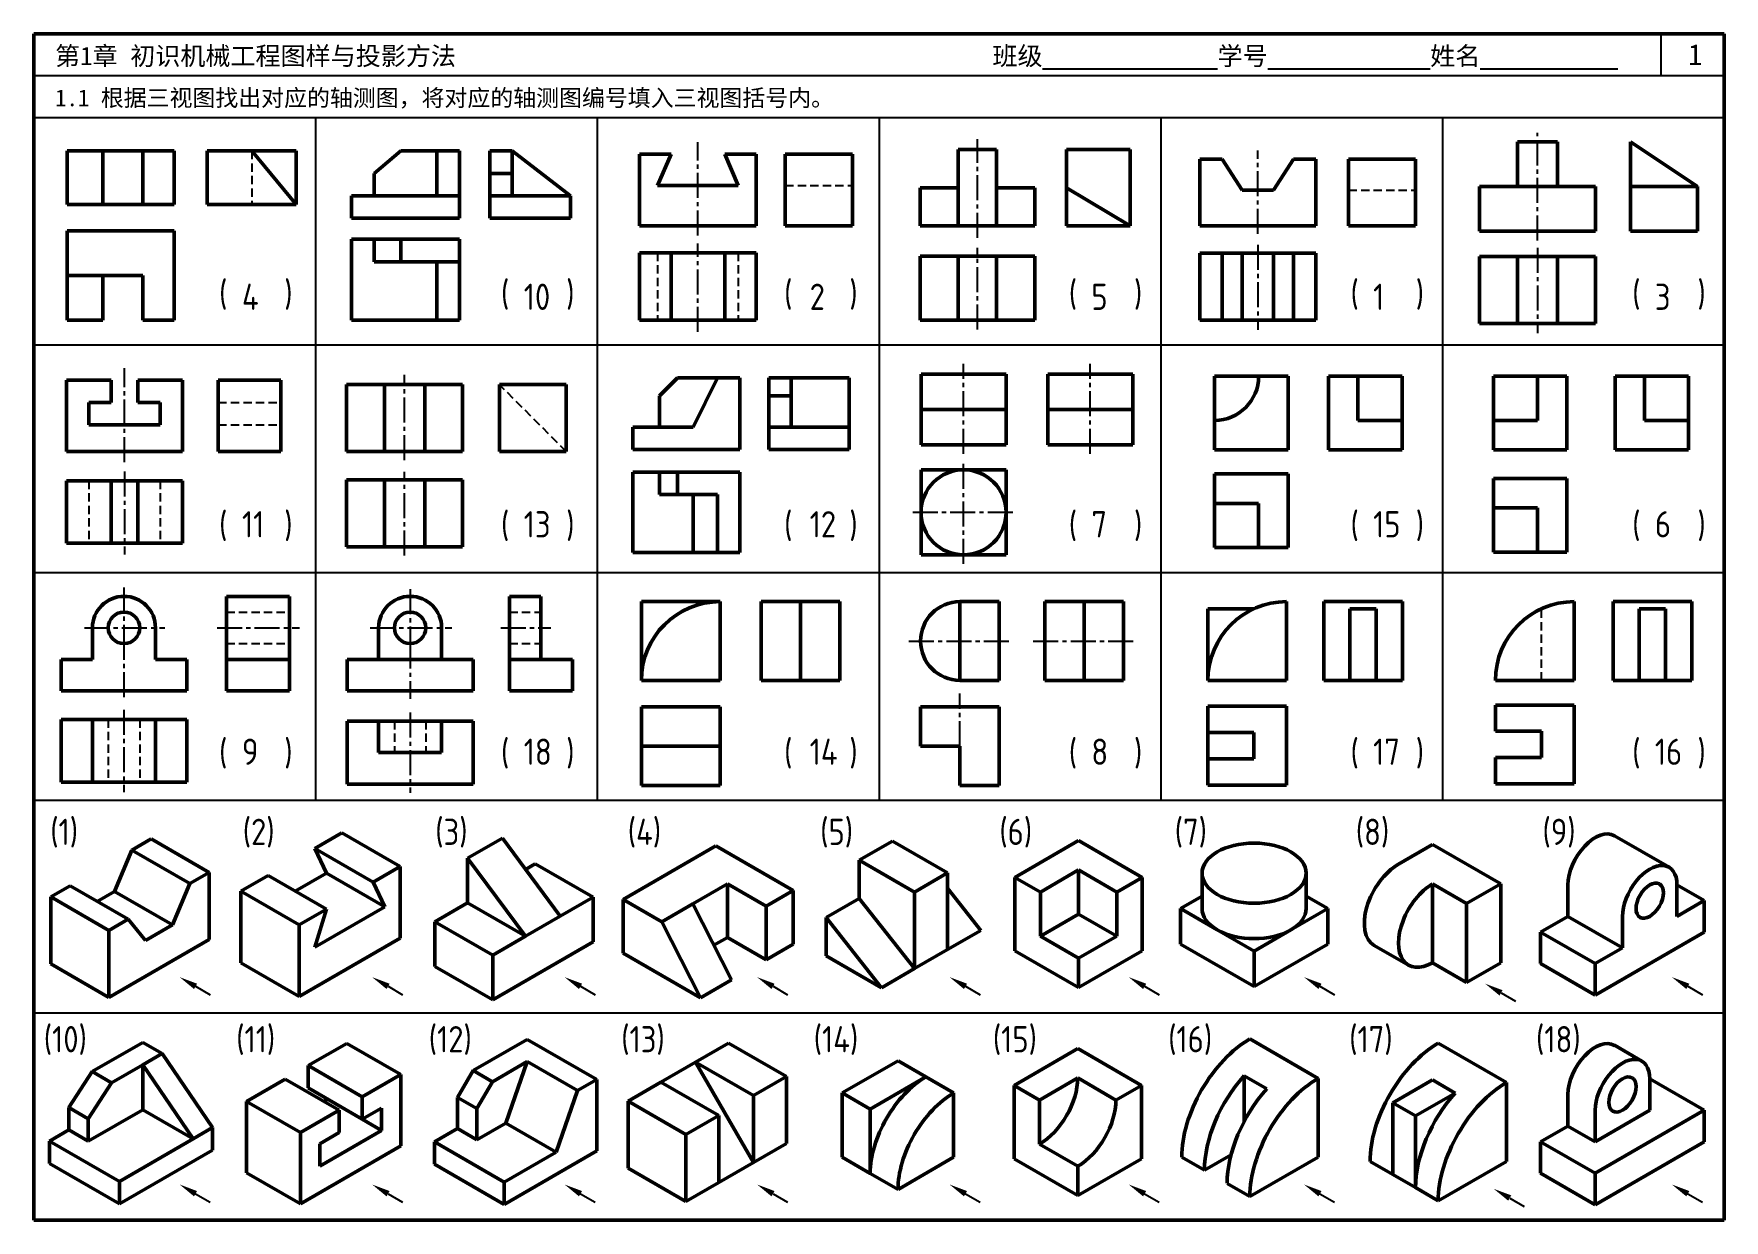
# Model space of a CAD drawing. Header units: millimetres. Extents: x 0 to 322, y 0 to 226.
import ezdxf

# ---------------------------------------------------------------- set-up
doc = ezdxf.new("R2010")
doc.units = ezdxf.units.MM
doc.header["$LTSCALE"] = 0.25
doc.linetypes.add('CENTER2', pattern=[28.575, 19.05, -3.175, 3.175, -3.175])
doc.linetypes.add('HIDDEN', pattern=[9.525, 6.35, -3.175])
for name, color, linetype in [('点画线层', 7, 'CENTER2'), ('答案', 1, 'Continuous'), ('细实线层', 7, 'Continuous'), ('虚线层', 7, 'HIDDEN')]:
    doc.layers.add(name, color=color, linetype=linetype)
doc.layers.add('粗实线层', color=7, linetype='Continuous', lineweight=50)
doc.styles.get("Standard").update_dxf_attribs({"font": 'gbenor.shx', "height": 5, "bigfont": 'gbcbig.shx'})
doc.styles.add('宋体', font='SimSun.ttf', dxfattribs={"height": 3.5})

msp = doc.modelspace()

# ---------------------------------------------------------------- linework, layer by layer
at = {"lineweight": 50}
for p, q in [((322, 226), (0, 226)), ((0, 226), (0, 0)), ((322, 0), (322, 226)), ((0, 0), (322, 0))]:
    msp.add_line(p, q, dxfattribs=at)
for p, q in [((310, 218), (310, 226)), ((322, 218), (0, 218)), ((322, 210), (0, 210)), ((53.67, 210), (53.67, 80)), ((107.33, 210), (107.33, 80)), ((161, 210), (161, 80)), ((214.67, 210), (214.67, 80)), ((268.33, 210), (268.33, 80)), ((322, 166.67), (0, 166.67)), ((322, 123.33), (0, 123.33)), ((0, 80), (322, 80)), ((0, 39.5), (322, 39.5))]:
    msp.add_line(p, q)
at = {"layer": '点画线层'}
for p, q in [((286.44, 186.63), (286.44, 207.16)), ((126.51, 187.6), (126.51, 205.37)), ((179.76, 187.14), (179.76, 205.93)), ((233.15, 187.91), (233.15, 203.74)), ((126.51, 169.21), (126.51, 186.07)), ((179.76, 169.67), (179.76, 185.26)), ((233.15, 185.81), (233.15, 169.63)), ((286.44, 185.2), (286.44, 169)), ((17.27, 144.42), (17.27, 162.33)), ((70.63, 144.79), (70.63, 161.01)), ((177.11, 145.99), (177.11, 163.14)), ((201.24, 145.99), (201.24, 163.14)), ((17.27, 142.6), (17.27, 126.79)), ((70.63, 126.6), (70.63, 142.57)), ((177.11, 125.02), (177.11, 144.67)), ((167.44, 134.85), (186.98, 134.85)), ((17.18, 120.53), (17.18, 111.52)), ((71.69, 120.21), (71.69, 109.84)), ((9.63, 112.84), (24.93, 112.84)), ((34.9, 112.84), (50.61, 112.84)), ((64.06, 112.84), (79.61, 112.84)), ((88.96, 112.84), (98.47, 112.84)), ((17.18, 111.52), (17.18, 99.1)), ((71.69, 109.84), (71.69, 99.32)), ((166.7, 110.33), (186.27, 110.33)), ((190.38, 110.33), (209.76, 110.33)), ((176.42, 90.28), (176.42, 100.31)), ((17.18, 97.23), (17.18, 81.53)), ((71.69, 96.71), (71.69, 81.4))]:
    msp.add_line(p, q, dxfattribs=at)
at = {"layer": '粗实线层'}
for p, q in [((6.34, 193.5), (6.34, 203.7)), ((13.14, 203.7), (6.34, 203.7)), ((20.79, 203.7), (13.14, 203.7)), ((13.14, 193.5), (13.14, 203.7)), ((20.79, 193.5), (20.79, 203.7)), ((26.74, 203.7), (20.79, 203.7)), ((26.74, 193.5), (26.74, 203.7)), ((33, 193.5), (33, 203.7)), ((41.5, 203.7), (33, 203.7)), ((50, 203.7), (41.5, 203.7)), ((50, 193.5), (41.5, 203.7)), ((50, 193.5), (50, 203.7)), ((64.81, 199.42), (69.94, 203.7)), ((69.94, 203.7), (76.78, 203.7)), ((76.78, 203.7), (81.06, 203.7)), ((76.78, 203.7), (76.78, 195.15)), ((81.06, 195.15), (81.06, 203.7)), ((86.87, 203.7), (86.87, 199.42)), ((86.87, 203.7), (91.15, 203.7)), ((91.15, 199.42), (91.15, 203.7)), ((91.15, 203.7), (102.26, 195.15)), ((115.39, 203.07), (121.38, 203.07)), ((115.39, 189.39), (115.39, 203.07)), ((121.38, 203.07), (118.81, 197.08)), ((131.64, 203.07), (137.62, 203.07)), ((134.2, 197.08), (131.64, 203.07)), ((137.62, 203.07), (137.62, 189.39)), ((143.15, 203.07), (143.15, 189.39)), ((143.15, 203.07), (155.98, 203.07)), ((155.98, 189.39), (155.98, 203.07)), ((183.4, 203.97), (176.11, 203.97)), ((176.11, 189.39), (176.11, 203.97)), ((183.4, 189.39), (183.4, 203.97)), ((196.7, 196.68), (196.7, 203.97)), ((208.85, 203.97), (196.7, 203.97)), ((208.85, 189.39), (208.85, 203.97)), ((290.27, 205.39), (282.62, 205.39)), ((282.62, 205.39), (282.62, 196.89)), ((290.27, 205.39), (290.27, 196.89)), ((304.15, 196.89), (304.15, 205.39)), ((304.15, 205.39), (316.9, 196.89)), ((222.1, 202.14), (226.35, 202.14)), ((222.1, 189.39), (222.1, 202.14)), ((226.35, 202.14), (230.17, 196.19)), ((236.12, 196.19), (239.95, 202.14)), ((239.95, 202.14), (244.2, 202.14)), ((244.2, 202.14), (244.2, 189.39)), ((250.45, 202.14), (250.45, 189.39)), ((250.45, 202.14), (263.2, 202.14)), ((263.2, 189.39), (263.2, 202.14)), ((64.81, 195.15), (64.81, 199.42)), ((86.87, 199.42), (86.87, 195.15)), ((86.87, 199.42), (91.15, 199.42)), ((91.15, 195.15), (91.15, 199.42)), ((118.81, 197.08), (134.2, 197.08)), ((176.11, 196.68), (168.82, 196.68)), ((168.82, 196.68), (168.82, 189.39)), ((183.4, 196.68), (190.69, 196.68)), ((190.69, 189.39), (190.69, 196.68)), ((196.7, 189.39), (196.7, 196.68)), ((196.7, 196.68), (208.85, 189.39)), ((282.62, 196.89), (275.39, 196.89)), ((275.39, 188.39), (275.39, 196.89)), ((290.27, 196.89), (282.62, 196.89)), ((297.49, 196.89), (290.27, 196.89)), ((297.49, 188.39), (297.49, 196.89)), ((304.15, 188.39), (304.15, 196.89)), ((316.9, 196.89), (304.15, 196.89)), ((316.9, 188.39), (316.9, 196.89)), ((6.34, 193.5), (13.14, 193.5)), ((13.14, 193.5), (20.79, 193.5)), ((20.79, 193.5), (26.74, 193.5)), ((33, 193.5), (50, 193.5)), ((60.54, 190.87), (60.54, 195.15)), ((76.78, 195.15), (60.54, 195.15)), ((81.06, 195.15), (76.78, 195.15)), ((81.06, 190.87), (81.06, 195.15)), ((86.87, 190.87), (86.87, 195.15)), ((102.26, 195.15), (86.87, 195.15)), ((102.26, 190.87), (102.26, 195.15)), ((230.17, 196.19), (236.12, 196.19)), ((60.54, 190.87), (81.06, 190.87)), ((86.87, 190.87), (102.26, 190.87)), ((6.34, 188.46), (26.74, 188.46)), ((6.34, 179.96), (6.34, 188.46)), ((26.74, 188.46), (26.74, 171.46)), ((60.54, 171.46), (60.54, 186.85)), ((60.54, 186.85), (64.81, 186.85)), ((69.94, 186.85), (64.81, 186.85)), ((64.81, 186.85), (64.81, 182.58)), ((69.94, 186.85), (69.94, 182.58)), ((81.06, 186.85), (69.94, 186.85)), ((81.06, 186.85), (81.06, 182.58)), ((137.62, 189.39), (115.39, 189.39)), ((143.15, 189.39), (155.98, 189.39)), ((176.11, 189.39), (168.82, 189.39)), ((176.11, 189.39), (183.4, 189.39)), ((183.4, 189.39), (190.69, 189.39)), ((208.85, 189.39), (196.7, 189.39)), ((244.2, 189.39), (222.1, 189.39)), ((250.45, 189.39), (263.2, 189.39)), ((275.39, 188.39), (297.49, 188.39)), ((304.15, 188.39), (316.9, 188.39)), ((121.38, 184.29), (115.39, 184.29)), ((115.39, 184.29), (115.39, 171.46)), ((131.64, 184.29), (121.38, 184.29)), ((121.38, 184.29), (121.38, 171.46)), ((137.62, 184.29), (131.64, 184.29)), ((131.64, 184.29), (131.64, 171.46)), ((137.62, 184.29), (137.62, 171.46)), ((176.11, 183.61), (168.82, 183.61)), ((168.82, 183.61), (168.82, 171.46)), ((176.11, 183.61), (183.4, 183.61)), ((176.11, 171.46), (176.11, 183.61)), ((183.4, 183.61), (183.4, 171.46)), ((183.4, 183.61), (190.69, 183.61)), ((190.69, 171.46), (190.69, 183.61)), ((226.35, 184.21), (222.1, 184.21)), ((222.1, 184.21), (222.1, 171.46)), ((230.17, 184.21), (226.35, 184.21)), ((226.35, 184.21), (226.35, 171.46)), ((236.12, 184.21), (230.17, 184.21)), ((230.17, 184.21), (230.17, 171.46)), ((236.12, 184.21), (236.12, 171.46)), ((239.95, 184.21), (236.12, 184.21)), ((244.2, 184.21), (239.95, 184.21)), ((239.95, 184.21), (239.95, 171.46)), ((244.2, 184.21), (244.2, 171.46)), ((275.39, 183.56), (282.62, 183.56)), ((275.39, 170.81), (275.39, 183.56)), ((290.27, 183.56), (282.62, 183.56)), ((282.62, 183.56), (282.62, 170.81)), ((290.27, 183.56), (297.49, 183.56)), ((290.27, 183.56), (290.27, 170.81)), ((297.49, 183.56), (297.49, 170.81)), ((64.81, 182.58), (69.94, 182.58)), ((69.94, 182.58), (76.78, 182.58)), ((76.78, 182.58), (81.06, 182.58)), ((76.78, 182.58), (76.78, 171.46)), ((81.06, 171.46), (81.06, 182.58)), ((6.34, 171.46), (6.34, 179.96)), ((13.14, 179.96), (6.34, 179.96)), ((20.79, 179.96), (13.14, 179.96)), ((13.14, 171.46), (13.14, 179.96)), ((20.79, 171.46), (20.79, 179.96)), ((6.34, 171.46), (13.14, 171.46)), ((26.74, 171.46), (20.79, 171.46)), ((76.78, 171.46), (60.54, 171.46)), ((81.06, 171.46), (76.78, 171.46)), ((115.39, 171.46), (121.38, 171.46)), ((121.38, 171.46), (131.64, 171.46)), ((131.64, 171.46), (137.62, 171.46)), ((176.11, 171.46), (168.82, 171.46)), ((183.4, 171.46), (176.11, 171.46)), ((183.4, 171.46), (190.69, 171.46)), ((222.1, 171.46), (226.35, 171.46)), ((226.35, 171.46), (230.17, 171.46)), ((230.17, 171.46), (236.12, 171.46)), ((236.12, 171.46), (239.95, 171.46)), ((239.95, 171.46), (244.2, 171.46)), ((282.62, 170.81), (275.39, 170.81)), ((290.27, 170.81), (282.62, 170.81)), ((297.49, 170.81), (290.27, 170.81)), ((185.21, 161.17), (169.01, 161.17)), ((169.01, 154.42), (169.01, 161.17)), ((185.21, 154.42), (185.21, 161.17)), ((209.34, 161.17), (193.14, 161.17)), ((193.14, 154.42), (193.14, 161.17)), ((209.34, 154.42), (209.34, 161.17)), ((6.22, 160.03), (14.72, 160.03)), ((6.22, 146.43), (6.22, 160.03)), ((14.72, 160.03), (14.72, 155.78)), ((19.82, 160.03), (28.32, 160.03)), ((19.82, 155.78), (19.82, 160.03)), ((28.32, 160.03), (28.32, 146.43)), ((35.15, 160.03), (35.15, 146.43)), ((35.15, 160.03), (47.05, 160.03)), ((47.05, 146.43), (47.05, 160.03)), ((59.58, 146.42), (59.58, 159.17)), ((66.81, 159.17), (59.58, 159.17)), ((66.81, 146.42), (66.81, 159.17)), ((66.81, 159.17), (74.46, 159.17)), ((81.68, 159.17), (74.46, 159.17)), ((74.46, 159.17), (74.46, 146.42)), ((81.68, 146.42), (81.68, 159.17)), ((88.68, 146.42), (88.68, 159.17)), ((101.43, 159.17), (88.68, 159.17)), ((101.43, 146.42), (101.43, 159.17)), ((119.2, 157.04), (122.6, 160.44)), ((122.6, 160.44), (130.25, 160.44)), ((125.57, 151.09), (130.25, 160.44)), ((130.25, 160.44), (134.5, 160.44)), ((134.5, 146.84), (134.5, 160.44)), ((140, 157.04), (140, 160.44)), ((140, 160.44), (144.25, 160.44)), ((144.25, 157.04), (144.25, 160.44)), ((144.25, 160.44), (155.3, 160.44)), ((155.3, 151.09), (155.3, 160.44)), ((224.92, 152.36), (224.92, 160.76)), ((224.92, 160.76), (233.32, 160.76)), ((238.92, 160.76), (233.32, 160.76)), ((238.92, 146.76), (238.92, 160.76)), ((246.64, 146.76), (246.64, 160.76)), ((252.24, 160.76), (246.64, 160.76)), ((252.24, 152.36), (252.24, 160.76)), ((252.24, 160.76), (260.64, 160.76)), ((260.64, 160.76), (260.64, 152.36)), ((278.03, 152.36), (278.03, 160.76)), ((278.03, 160.76), (286.43, 160.76)), ((292.03, 160.76), (286.43, 160.76)), ((286.43, 160.76), (286.43, 152.36)), ((292.03, 146.76), (292.03, 160.76)), ((301.23, 146.76), (301.23, 160.76)), ((306.83, 160.76), (301.23, 160.76)), ((306.83, 152.36), (306.83, 160.76)), ((306.83, 160.76), (315.23, 160.76)), ((315.23, 160.76), (315.23, 152.36)), ((10.47, 155.78), (10.47, 151.53)), ((14.72, 155.78), (10.47, 155.78)), ((24.07, 155.78), (19.82, 155.78)), ((24.07, 151.53), (24.07, 155.78)), ((119.2, 151.09), (119.2, 157.04)), ((140, 151.09), (140, 157.04)), ((140, 157.04), (144.25, 157.04)), ((144.25, 151.09), (144.25, 157.04)), ((10.47, 151.53), (24.07, 151.53)), ((169.01, 147.67), (169.01, 154.42)), ((177.11, 154.42), (169.01, 154.42)), ((185.21, 154.42), (177.11, 154.42)), ((185.21, 147.67), (185.21, 154.42)), ((193.14, 147.67), (193.14, 154.42)), ((201.24, 154.42), (193.14, 154.42)), ((209.34, 154.42), (201.24, 154.42)), ((209.34, 147.67), (209.34, 154.42)), ((224.92, 146.76), (224.92, 152.36)), ((260.64, 152.36), (252.24, 152.36)), ((260.64, 146.76), (260.64, 152.36)), ((278.03, 146.76), (278.03, 152.36)), ((286.43, 152.36), (278.03, 152.36)), ((315.23, 152.36), (306.83, 152.36)), ((315.23, 146.76), (315.23, 152.36)), ((114.1, 146.84), (114.1, 151.09)), ((125.57, 151.09), (114.1, 151.09)), ((140, 146.84), (140, 151.09)), ((155.3, 151.09), (140, 151.09)), ((155.3, 146.84), (155.3, 151.09)), ((28.32, 146.43), (6.22, 146.43)), ((35.15, 146.43), (47.05, 146.43)), ((59.58, 146.42), (66.81, 146.42)), ((66.81, 146.42), (74.46, 146.42)), ((74.46, 146.42), (81.68, 146.42)), ((88.68, 146.42), (101.43, 146.42)), ((114.1, 146.84), (134.5, 146.84)), ((140, 146.84), (155.3, 146.84)), ((169.01, 147.67), (185.21, 147.67)), ((193.14, 147.67), (209.34, 147.67)), ((224.92, 146.76), (238.92, 146.76)), ((246.64, 146.76), (260.64, 146.76)), ((278.03, 146.76), (292.03, 146.76)), ((301.23, 146.76), (315.23, 146.76)), ((114.1, 127.19), (114.1, 142.49)), ((114.1, 142.49), (119.2, 142.49)), ((119.2, 142.49), (122.6, 142.49)), ((119.2, 142.49), (119.2, 138.24)), ((122.6, 142.49), (122.6, 138.24)), ((122.6, 142.49), (134.5, 142.49)), ((134.5, 142.49), (134.5, 127.19)), ((169.01, 134.85), (169.01, 142.95)), ((169.01, 142.95), (177.11, 142.95)), ((177.11, 142.95), (185.21, 142.95)), ((185.21, 142.95), (185.21, 134.85)), ((224.92, 136.55), (224.92, 142.15)), ((224.92, 142.15), (238.92, 142.15)), ((238.92, 142.15), (238.92, 128.15)), ((14.72, 140.85), (6.22, 140.85)), ((6.22, 140.85), (6.22, 128.95)), ((19.82, 140.85), (14.72, 140.85)), ((14.72, 140.85), (14.72, 128.95)), ((28.32, 140.85), (19.82, 140.85)), ((19.82, 140.85), (19.82, 128.95)), ((28.32, 140.85), (28.32, 128.95)), ((59.58, 128.28), (59.58, 141.03)), ((59.58, 141.03), (66.81, 141.03)), ((66.81, 128.28), (66.81, 141.03)), ((66.81, 141.03), (74.46, 141.03)), ((74.46, 141.03), (81.68, 141.03)), ((74.46, 141.03), (74.46, 128.28)), ((81.68, 141.03), (81.68, 128.28)), ((278.03, 135.68), (278.03, 141.28)), ((278.03, 141.28), (292.03, 141.28)), ((292.03, 141.28), (292.03, 127.28)), ((119.2, 138.24), (122.6, 138.24)), ((122.6, 138.24), (130.25, 138.24)), ((125.57, 127.19), (125.57, 138.24)), ((130.25, 138.24), (130.25, 127.19)), ((224.92, 136.55), (233.32, 136.55)), ((224.92, 128.15), (224.92, 136.55)), ((233.32, 136.55), (233.32, 128.15)), ((278.03, 135.68), (286.43, 135.68)), ((278.03, 127.28), (278.03, 135.68)), ((286.43, 135.68), (286.43, 127.28)), ((169.01, 126.75), (169.01, 134.85)), ((185.21, 134.85), (185.21, 126.75)), ((6.22, 128.95), (14.72, 128.95)), ((14.72, 128.95), (19.82, 128.95)), ((19.82, 128.95), (28.32, 128.95)), ((66.81, 128.28), (59.58, 128.28)), ((66.81, 128.28), (74.46, 128.28)), ((81.68, 128.28), (74.46, 128.28)), ((125.57, 127.19), (114.1, 127.19)), ((125.57, 127.19), (130.25, 127.19)), ((130.25, 127.19), (134.5, 127.19)), ((177.11, 126.75), (169.01, 126.75)), ((185.21, 126.75), (177.11, 126.75)), ((233.32, 128.15), (224.92, 128.15)), ((238.92, 128.15), (233.32, 128.15)), ((286.43, 127.28), (278.03, 127.28)), ((292.03, 127.28), (286.43, 127.28)), ((36.69, 112.84), (36.69, 118.84)), ((36.69, 118.84), (48.69, 118.84)), ((48.69, 112.84), (48.69, 118.84)), ((90.6, 112.84), (90.6, 118.84)), ((90.6, 118.84), (96.6, 118.84)), ((96.6, 112.84), (96.6, 118.84)), ((115.73, 117.83), (130.73, 117.83)), ((115.73, 102.83), (115.73, 117.83)), ((130.73, 117.83), (130.73, 102.83)), ((138.54, 117.83), (138.54, 102.83)), ((138.54, 117.83), (146.04, 117.83)), ((146.04, 102.83), (146.04, 117.83)), ((146.04, 117.83), (153.54, 117.83)), ((153.54, 102.83), (153.54, 117.83)), ((176.42, 117.83), (176.42, 102.83)), ((183.92, 117.83), (176.42, 117.83)), ((183.92, 102.83), (183.92, 117.83)), ((192.56, 117.83), (192.56, 102.83)), ((192.56, 117.83), (200.06, 117.83)), ((200.06, 117.83), (207.56, 117.83)), ((200.06, 102.83), (200.06, 117.83)), ((207.56, 117.83), (207.56, 102.83)), ((223.64, 116.46), (223.64, 102.83)), ((232.39, 116.46), (223.64, 116.46)), ((238.64, 117.83), (238.64, 102.83)), ((245.71, 102.83), (245.71, 117.83)), ((245.71, 117.83), (260.71, 117.83)), ((255.71, 116.46), (250.71, 116.46)), ((250.71, 116.46), (250.71, 102.83)), ((255.71, 116.46), (255.71, 102.83)), ((260.71, 102.83), (260.71, 117.83)), ((293.42, 117.83), (293.42, 102.83)), ((300.82, 102.83), (300.82, 117.83)), ((300.82, 117.83), (315.82, 117.83)), ((305.82, 102.83), (305.82, 116.46)), ((305.82, 116.46), (310.82, 116.46)), ((310.82, 116.46), (310.82, 102.83)), ((315.82, 102.83), (315.82, 117.83)), ((11.18, 106.84), (11.18, 112.84)), ((23.18, 112.84), (23.18, 106.84)), ((36.69, 106.84), (36.69, 112.84)), ((48.69, 106.84), (48.69, 112.84)), ((65.69, 106.84), (65.69, 112.84)), ((77.69, 112.84), (77.69, 106.84)), ((90.6, 106.84), (90.6, 112.84)), ((96.6, 106.84), (96.6, 112.84)), ((5.18, 100.84), (5.18, 106.84)), ((5.18, 106.84), (11.18, 106.84)), ((23.18, 106.84), (29.18, 106.84)), ((29.18, 106.84), (29.18, 100.84)), ((36.69, 106.84), (36.69, 100.84)), ((36.69, 106.84), (48.69, 106.84)), ((48.69, 100.84), (48.69, 106.84)), ((59.69, 106.84), (83.69, 106.84)), ((59.69, 100.84), (59.69, 106.84)), ((83.69, 106.84), (83.69, 100.84)), ((90.6, 106.84), (90.6, 100.84)), ((90.6, 106.84), (102.6, 106.84)), ((102.6, 100.84), (102.6, 106.84)), ((29.18, 100.84), (5.18, 100.84)), ((36.69, 100.84), (48.69, 100.84)), ((83.69, 100.84), (59.69, 100.84)), ((90.6, 100.84), (102.6, 100.84)), ((130.73, 102.83), (115.73, 102.83)), ((138.54, 102.83), (146.04, 102.83)), ((146.04, 102.83), (153.54, 102.83)), ((183.92, 102.83), (176.42, 102.83)), ((200.06, 102.83), (192.56, 102.83)), ((207.56, 102.83), (200.06, 102.83)), ((238.64, 102.83), (223.64, 102.83)), ((245.71, 102.83), (250.71, 102.83)), ((250.71, 102.83), (255.71, 102.83)), ((255.71, 102.83), (260.71, 102.83)), ((293.42, 102.83), (278.42, 102.83)), ((300.82, 102.83), (305.82, 102.83)), ((310.82, 102.83), (305.82, 102.83)), ((310.82, 102.83), (315.82, 102.83)), ((130.73, 97.78), (115.73, 97.78)), ((115.73, 97.78), (115.73, 90.28)), ((130.73, 97.78), (130.73, 90.28)), ((176.42, 97.78), (168.92, 97.78)), ((168.92, 97.78), (168.92, 90.28)), ((183.92, 97.78), (176.42, 97.78)), ((183.92, 82.78), (183.92, 97.78)), ((223.64, 97.9), (238.64, 97.9)), ((223.64, 97.9), (223.64, 92.9)), ((238.64, 97.9), (238.64, 82.9)), ((278.42, 98.14), (293.42, 98.14)), ((278.42, 98.14), (278.42, 93.14)), ((293.42, 98.14), (293.42, 83.14)), ((5.18, 95.41), (5.18, 83.41)), ((11.18, 95.41), (5.18, 95.41)), ((11.18, 95.41), (23.18, 95.41)), ((11.18, 95.41), (11.18, 83.41)), ((29.18, 95.41), (23.18, 95.41)), ((23.18, 95.41), (23.18, 83.41)), ((29.18, 95.41), (29.18, 83.41)), ((65.69, 95.08), (59.69, 95.08)), ((59.69, 95.08), (59.69, 83.08)), ((65.69, 95.08), (77.69, 95.08)), ((65.69, 95.08), (65.69, 89.08)), ((83.69, 95.08), (77.69, 95.08)), ((77.69, 95.08), (77.69, 89.08)), ((83.69, 95.08), (83.69, 83.08)), ((115.73, 90.28), (130.73, 90.28)), ((115.73, 90.28), (115.73, 82.78)), ((130.73, 90.28), (130.73, 82.78)), ((168.92, 90.28), (176.42, 90.28)), ((176.42, 90.28), (176.42, 82.78)), ((223.64, 87.9), (223.64, 92.9)), ((232.39, 92.9), (223.64, 92.9)), ((232.39, 92.9), (232.39, 87.9)), ((278.42, 93.14), (287.17, 93.14)), ((287.17, 93.14), (287.17, 88.14)), ((65.69, 89.08), (77.69, 89.08)), ((223.64, 87.9), (223.64, 82.9)), ((232.39, 87.9), (223.64, 87.9)), ((278.42, 88.14), (278.42, 83.14)), ((287.17, 88.14), (278.42, 88.14)), ((5.18, 83.41), (11.18, 83.41)), ((11.18, 83.41), (23.18, 83.41)), ((23.18, 83.41), (29.18, 83.41)), ((59.69, 83.08), (83.69, 83.08)), ((115.73, 82.78), (130.73, 82.78)), ((183.92, 82.78), (176.42, 82.78)), ((223.64, 82.9), (238.64, 82.9)), ((278.42, 83.14), (293.42, 83.14)), ((22.36, 72.62), (18.68, 70.49)), ((22.36, 72.62), (33.41, 66.24)), ((58.69, 73.81), (53.51, 70.82)), ((58.69, 73.81), (69.8, 67.4)), ((89.25, 72.78), (82.62, 68.96)), ((89.25, 72.78), (100.29, 57.91)), ((112.27, 61.09), (129.94, 71.29)), ((129.94, 71.29), (144.66, 62.79)), ((157.24, 68.58), (163.56, 72.22)), ((163.56, 72.22), (174.08, 66.15)), ((186.89, 65.31), (199.01, 72.31)), ((199.01, 72.31), (211.14, 65.31)), ((266.44, 71.55), (259.94, 67.8)), ((279.43, 64.05), (266.44, 71.55)), ((301.1, 73.23), (311.49, 67.23)), ((18.68, 70.49), (15.37, 62.63)), ((18.68, 70.49), (29.72, 64.12)), ((53.51, 70.82), (55.73, 66.12)), ((53.51, 70.82), (64.62, 64.41)), ((82.62, 60.46), (82.62, 68.96)), ((82.62, 68.96), (93.66, 54.08)), ((93.66, 66.83), (95.5, 67.9)), ((95.5, 67.9), (106.55, 61.52)), ((157.24, 61.29), (157.24, 68.58)), ((167.77, 62.5), (157.24, 68.58)), ((169.87, 68.58), (169.87, 68.58)), ((169.87, 68.58), (169.87, 68.58)), ((29.72, 64.12), (33.41, 66.24)), ((33.41, 66.24), (33.41, 53.49)), ((44.62, 65.69), (39.44, 62.7)), ((44.62, 65.69), (55.73, 59.28)), ((55.73, 66.12), (49.81, 62.7)), ((55.73, 66.12), (66.84, 59.7)), ((64.62, 64.41), (69.8, 67.4)), ((66.84, 59.7), (64.62, 64.41)), ((69.8, 67.4), (69.8, 53.72)), ((69.8, 53.72), (69.8, 67.4)), ((174.08, 66.15), (167.77, 62.5)), ((174.08, 51.57), (174.08, 66.15)), ((186.89, 51.31), (186.89, 65.31)), ((191.74, 62.51), (186.89, 65.31)), ((191.74, 62.51), (199.01, 66.71)), ((199.01, 66.71), (206.29, 62.51)), ((199.01, 58.31), (199.01, 66.71)), ((211.14, 65.31), (206.29, 62.51)), ((211.14, 51.31), (211.14, 65.31)), ((222.53, 59.36), (222.53, 66.11)), ((242.37, 59.36), (242.37, 66.11)), ((6.91, 63.69), (3.22, 61.57)), ((3.22, 61.57), (3.22, 48.82)), ((3.22, 61.57), (14.27, 55.19)), ((6.91, 63.69), (17.95, 57.32)), ((15.37, 62.63), (12.06, 60.72)), ((15.37, 62.63), (26.41, 56.26)), ((26.41, 56.26), (29.72, 64.12)), ((39.44, 62.7), (39.44, 49.02)), ((39.44, 62.7), (50.55, 56.28)), ((106.55, 61.52), (100.29, 57.91)), ((106.55, 53.02), (106.55, 61.52)), ((132.15, 64.06), (125.52, 60.24)), ((132.15, 53.86), (132.15, 64.06)), ((139.51, 59.81), (132.15, 64.06)), ((144.66, 62.79), (139.51, 59.81)), ((144.66, 52.59), (144.66, 62.79)), ((157.24, 61.29), (150.93, 57.64)), ((157.24, 61.29), (167.77, 47.92)), ((167.77, 47.92), (167.77, 62.5)), ((180.39, 55.21), (174.08, 63.23)), ((191.74, 54.11), (191.74, 62.51)), ((206.29, 62.51), (206.29, 54.11)), ((218.42, 59.36), (222.53, 61.74)), ((242.37, 61.74), (246.48, 59.36)), ((266.44, 64.05), (272.93, 60.3)), ((266.44, 64.05), (266.44, 49.05)), ((279.43, 64.05), (272.93, 60.3)), ((279.43, 49.05), (279.43, 64.05)), ((292.23, 57.87), (292.23, 63.87)), ((313.01, 63.87), (318.21, 60.87)), ((313.01, 63.87), (313.01, 57.87)), ((50.55, 56.28), (55.73, 59.28)), ((53.51, 52.01), (66.84, 59.7)), ((55.73, 59.28), (53.51, 52.01)), ((76.37, 56.85), (82.62, 60.46)), ((93.66, 54.08), (82.62, 60.46)), ((112.27, 50.89), (112.27, 61.09)), ((119.63, 56.84), (112.27, 61.09)), ((125.52, 60.24), (119.63, 56.84)), ((132.88, 45.79), (125.52, 60.24)), ((139.51, 49.61), (139.51, 59.81)), ((191.74, 54.11), (199.01, 58.31)), ((206.29, 54.11), (199.01, 58.31)), ((218.42, 52.61), (218.42, 59.36)), ((225.43, 55.31), (218.42, 59.36)), ((246.48, 59.36), (239.46, 55.31)), ((246.48, 52.61), (246.48, 59.36)), ((272.93, 60.3), (272.93, 45.3)), ((313.01, 57.87), (318.21, 60.87)), ((318.21, 60.87), (318.21, 54.87)), ((14.27, 55.19), (17.95, 57.32)), ((14.27, 42.44), (14.27, 55.19)), ((17.95, 57.32), (21.26, 53.28)), ((21.26, 53.28), (26.41, 56.26)), ((50.55, 42.6), (50.55, 56.28)), ((76.37, 48.35), (76.37, 56.85)), ((87.41, 50.47), (76.37, 56.85)), ((100.29, 57.91), (93.66, 54.08)), ((126.99, 42.39), (119.63, 56.84)), ((150.93, 50.35), (150.93, 57.64)), ((150.93, 57.64), (161.45, 44.28)), ((174.08, 51.57), (180.39, 55.21)), ((232.45, 51.26), (225.43, 55.31)), ((239.46, 55.31), (232.45, 51.26)), ((292.23, 57.87), (287.03, 54.87)), ((287.03, 54.87), (287.03, 48.87)), ((287.03, 54.87), (297.42, 48.87)), ((302.62, 51.87), (292.23, 57.87)), ((318.21, 54.87), (297.42, 42.87)), ((302.62, 51.87), (302.62, 57.87)), ((33.41, 53.49), (14.27, 42.44)), ((69.8, 53.72), (50.55, 42.6)), ((93.66, 54.08), (87.41, 50.47)), ((87.41, 41.97), (106.55, 53.02)), ((129.54, 52.36), (132.15, 53.86)), ((132.15, 53.86), (139.51, 49.61)), ((139.51, 49.61), (144.66, 52.59)), ((167.77, 47.92), (174.08, 51.57)), ((199.01, 49.91), (191.74, 54.11)), ((206.29, 54.11), (199.01, 49.91)), ((218.42, 52.61), (232.45, 44.51)), ((232.45, 44.51), (246.48, 52.61)), ((255.35, 52.34), (261.84, 48.59)), ((297.42, 48.87), (302.62, 51.87)), ((3.22, 48.82), (14.27, 42.44)), ((39.44, 49.02), (50.55, 42.6)), ((76.37, 48.35), (87.41, 41.97)), ((87.41, 41.97), (87.41, 50.47)), ((112.27, 50.89), (126.99, 42.39)), ((161.45, 44.28), (150.93, 50.35)), ((186.89, 51.31), (199.01, 44.31)), ((199.01, 44.31), (211.14, 51.31)), ((199.01, 44.31), (199.01, 49.91)), ((232.45, 44.51), (232.45, 51.26)), ((272.93, 45.3), (266.44, 49.05)), ((279.43, 49.05), (272.93, 45.3)), ((287.03, 48.87), (297.42, 42.87)), ((297.42, 42.87), (297.42, 48.87)), ((126.99, 42.39), (132.88, 45.79)), ((167.77, 47.92), (161.45, 44.28)), ((20.74, 33.88), (11.11, 28.32)), ((20.74, 33.88), (24.44, 31.74)), ((59.63, 33.69), (52.26, 29.44)), ((59.63, 33.69), (69.93, 27.74)), ((83.68, 28.5), (93.99, 34.45)), ((93.99, 34.45), (107.24, 26.8)), ((126.07, 30.12), (132.33, 33.73)), ((132.33, 33.73), (143.37, 27.35)), ((186.74, 25.69), (198.87, 32.69)), ((198.87, 32.69), (210.99, 25.69)), ((231.65, 34.52), (244.64, 27.02)), ((267.53, 33.71), (280.52, 26.21)), ((301.1, 33.31), (306.29, 30.31)), ((14.82, 26.18), (20.74, 29.6)), ((20.74, 29.6), (24.44, 31.74)), ((20.74, 21.05), (20.74, 29.6)), ((20.74, 29.6), (30.37, 15.5)), ((34.07, 17.63), (24.44, 31.74)), ((52.26, 29.44), (52.26, 25.19)), ((52.26, 29.44), (62.57, 23.49)), ((87.36, 26.38), (93.99, 30.2)), ((89.94, 18.51), (93.99, 30.2)), ((93.99, 30.2), (103.56, 24.68)), ((119.45, 26.29), (126.07, 30.12)), ((126.07, 30.12), (137.12, 23.74)), ((126.07, 30.12), (137.12, 10.99)), ((164.62, 30.35), (154.01, 24.23)), ((164.62, 30.35), (169.92, 27.29)), ((11.11, 28.32), (6.67, 21.48)), ((10.37, 19.34), (14.82, 26.18)), ((11.11, 28.32), (14.82, 26.18)), ((47.85, 26.89), (40.49, 22.64)), ((47.85, 26.89), (58.15, 20.94)), ((62.57, 23.49), (69.93, 27.74)), ((69.93, 27.74), (69.93, 14.14)), ((80.74, 23.4), (83.68, 28.5)), ((83.68, 28.5), (87.36, 26.38)), ((84.42, 21.28), (87.36, 26.38)), ((103.56, 24.68), (107.24, 26.8)), ((107.24, 13.2), (107.24, 26.8)), ((113.19, 22.68), (119.45, 26.29)), ((130.49, 19.92), (119.45, 26.29)), ((143.37, 27.35), (137.12, 23.74)), ((143.37, 14.6), (143.37, 27.35)), ((159.31, 21.17), (169.92, 27.29)), ((169.92, 27.29), (175.22, 24.23)), ((191.59, 22.89), (198.87, 27.09)), ((198.87, 27.09), (206.14, 22.89)), ((230.57, 27.53), (234.9, 25.03)), ((230.57, 18.82), (230.57, 27.53)), ((244.64, 27.02), (244.64, 12.02)), ((266.45, 26.72), (258.87, 22.35)), ((266.45, 26.72), (270.78, 24.22)), ((280.52, 26.21), (280.52, 11.21)), ((307.81, 26.94), (318.21, 20.94)), ((307.81, 26.94), (307.81, 20.94)), ((40.49, 22.64), (40.49, 9.04)), ((40.49, 22.64), (50.79, 16.69)), ((52.26, 25.19), (62.57, 19.24)), ((55.95, 23.06), (55.21, 22.64)), ((62.57, 19.24), (62.57, 23.49)), ((80.74, 17.45), (80.74, 23.4)), ((80.74, 23.4), (84.42, 21.28)), ((99.51, 12.99), (103.56, 24.68)), ((113.19, 9.93), (113.19, 22.68)), ((124.23, 16.3), (113.19, 22.68)), ((137.12, 23.74), (137.12, 10.99)), ((154.01, 24.23), (154.01, 11.98)), ((154.01, 24.23), (159.31, 21.17)), ((175.22, 24.23), (175.22, 11.98)), ((186.74, 11.69), (186.74, 25.69)), ((191.59, 22.89), (186.74, 25.69)), ((191.59, 14.49), (191.59, 22.89)), ((210.99, 25.69), (206.14, 22.89)), ((210.99, 11.69), (210.99, 25.69)), ((270.78, 24.22), (263.2, 19.85)), ((292.23, 17.94), (292.23, 23.94)), ((6.67, 21.48), (6.67, 17.21)), ((6.67, 21.48), (10.37, 19.34)), ((20.74, 21.05), (10.37, 15.07)), ((10.37, 15.07), (10.37, 19.34)), ((30.37, 15.5), (20.74, 21.05)), ((50.79, 16.69), (58.15, 20.94)), ((58.15, 20.94), (58.15, 16.69)), ((66.25, 21.36), (62.57, 19.24)), ((66.25, 17.11), (66.25, 21.36)), ((84.42, 15.33), (84.42, 21.28)), ((130.49, 19.92), (124.23, 16.3)), ((130.49, 7.17), (130.49, 19.92)), ((159.31, 8.92), (159.31, 21.17)), ((263.2, 19.85), (258.87, 22.35)), ((258.87, 22.35), (258.87, 8.71)), ((263.2, 19.85), (263.2, 6.21)), ((297.42, 8.94), (318.21, 20.94)), ((307.81, 20.94), (297.42, 14.94)), ((297.42, 14.94), (297.42, 20.94)), ((318.21, 20.94), (318.21, 14.94)), ((2.97, 15.07), (6.67, 17.21)), ((10.37, 15.07), (6.67, 17.21)), ((34.07, 17.63), (30.37, 15.5)), ((34.07, 13.36), (34.07, 17.63)), ((50.79, 3.09), (50.79, 16.69)), ((54.47, 10.31), (66.25, 17.11)), ((58.15, 16.69), (54.47, 14.56)), ((62.57, 19.24), (66.25, 17.11)), ((76.32, 14.9), (80.74, 17.45)), ((84.42, 15.33), (80.74, 17.45)), ((89.94, 18.51), (84.42, 15.33)), ((99.51, 12.99), (89.94, 18.51)), ((124.23, 3.55), (124.23, 16.3)), ((292.23, 17.94), (287.03, 14.94)), ((297.42, 14.94), (292.23, 17.94)), ((2.97, 10.79), (2.97, 15.07)), ((16.3, 7.37), (2.97, 15.07)), ((30.37, 15.5), (16.3, 7.37)), ((16.3, 3.1), (34.07, 13.36)), ((69.93, 14.14), (50.79, 3.09)), ((54.47, 14.56), (54.47, 10.31)), ((76.32, 10.65), (76.32, 14.9)), ((89.57, 7.25), (76.32, 14.9)), ((89.57, 3), (107.24, 13.2)), ((99.51, 12.99), (89.57, 7.25)), ((137.12, 10.99), (143.37, 14.6)), ((198.87, 10.29), (191.59, 14.49)), ((287.03, 14.94), (287.03, 8.94)), ((287.03, 14.94), (297.42, 8.94)), ((318.21, 14.94), (297.42, 2.94)), ((2.97, 10.79), (16.3, 3.1)), ((76.32, 10.65), (89.57, 3)), ((113.19, 9.93), (124.23, 3.55)), ((130.49, 7.17), (137.12, 10.99)), ((154.01, 11.98), (159.31, 8.92)), ((175.22, 11.98), (164.62, 5.86)), ((186.74, 11.69), (198.87, 4.69)), ((198.87, 4.69), (210.99, 11.69)), ((198.87, 4.69), (198.87, 10.29)), ((218.66, 12.02), (222.99, 9.52)), ((228.06, 12.45), (222.99, 9.52)), ((244.64, 12.02), (231.65, 4.52)), ((254.54, 11.21), (258.87, 8.71)), ((280.52, 11.21), (267.53, 3.71)), ((16.3, 3.1), (16.3, 7.37)), ((40.49, 9.04), (50.79, 3.09)), ((89.57, 3), (89.57, 7.25)), ((124.23, 3.55), (130.49, 7.17)), ((159.31, 8.92), (164.62, 5.86)), ((227.32, 7.02), (231.65, 4.52)), ((258.87, 8.71), (263.2, 6.21)), ((287.03, 8.94), (297.42, 2.94)), ((297.42, 2.94), (297.42, 8.94)), ((263.2, 6.21), (267.53, 3.71))]:
    msp.add_line(p, q, dxfattribs=at)
for centre, radius in [((177.11, 134.85), 8.1), ((17.18, 112.84), 3), ((71.69, 112.84), 3)]:
    msp.add_circle(centre, radius, dxfattribs=at)
for centre, radius, start, end in [((224.92, 160.76), 8.4, 270, 0), ((17.18, 112.84), 6, 0, 180), ((71.69, 112.84), 6, 0, 180), ((130.73, 102.83), 15, 90, 180), ((176.42, 110.33), 7.5, 90, 270), ((238.64, 102.83), 15, 90, 180), ((293.42, 102.83), 15, 90, 180)]:
    msp.add_arc(centre, radius, start, end, dxfattribs=at)
for centre, major_axis, start_param, end_param in [((297.42, 66.87), (3.67, 6.36), 0, 2.356195), ((259.94, 60.3), (-4.59, -7.95), 3.926991, 6.283185), ((307.81, 60.87), (3.67, 6.36), 5.497787, 8.63938), ((266.44, 56.55), (-4.59, -7.95), 3.926991, 7.068584), ((232.45, 59.36), (9.92, 0), 3.141593, 3.926991), ((232.45, 59.36), (9.92, 0), 5.497787, 6.283185), ((232.45, 59.36), (9.92, 0), 3.926991, 5.497787), ((231.65, 19.52), (9.19, 15.91), 0.785398, 2.356195), ((267.53, 18.71), (9.19, 15.91), 0.785398, 2.356195), ((297.42, 26.94), (3.67, 6.36), 0, 2.356195), ((302.62, 23.94), (3.67, 6.36), 5.497787, 8.63938), ((169.92, 15.04), (7.5, 12.99), 0.785398, 2.356195), ((191.59, 22.89), (5.14, 8.91), 3.926991, 5.497787), ((235.98, 17.02), (9.19, 15.91), 1.215174, 2.356195), ((244.64, 12.02), (9.19, 15.91), 0.785398, 2.356195), ((280.52, 11.21), (9.19, 15.91), 0.785398, 2.356195), ((175.22, 11.98), (7.5, 12.99), 0.785398, 2.356195), ((198.87, 18.69), (5.14, 8.91), 3.926991, 5.497787), ((240.31, 14.52), (-9.19, -15.91), 4.356766, 5.497787), ((276.19, 13.71), (-9.19, -15.91), 4.356766, 5.497787)]:
    msp.add_ellipse(centre, major_axis=major_axis, ratio=0.57735, start_param=start_param, end_param=end_param, dxfattribs=at)
for centre, major_axis in [((232.45, 66.11), (9.92, 0)), ((307.81, 60.87), (1.84, 3.18)), ((302.62, 23.94), (1.84, 3.18))]:
    msp.add_ellipse(centre, major_axis=major_axis, ratio=0.57735, dxfattribs=at)
at = {"layer": '细实线层'}
for p, q in [((30.81, 44.55), (33.59, 42.95)), ((67.48, 44.55), (70.25, 42.95)), ((104.14, 44.55), (106.92, 42.95)), ((140.81, 44.55), (143.59, 42.95)), ((177.48, 44.55), (180.25, 42.95)), ((211.6, 44.55), (214.38, 42.95)), ((245, 44.55), (247.78, 42.95)), ((279.49, 43.31), (282.26, 41.71)), ((315.07, 44.55), (317.84, 42.95)), ((30.81, 5.05), (33.59, 3.45)), ((67.48, 5.05), (70.25, 3.45)), ((104.14, 5.05), (106.92, 3.45)), ((140.81, 5.05), (143.59, 3.45)), ((177.48, 5.05), (180.25, 3.45)), ((211.6, 5.05), (214.38, 3.45)), ((245, 5.05), (247.78, 3.45)), ((281.15, 4.22), (283.92, 2.62)), ((315.07, 5.05), (317.84, 3.45))]:
    msp.add_line(p, q, dxfattribs=at)
for points in [[(31.1, 45.05), (30.52, 44.04), (27.78, 46.3)], [(67.77, 45.05), (67.19, 44.04), (64.45, 46.3)], [(104.44, 45.05), (103.85, 44.04), (101.11, 46.3)], [(141.1, 45.05), (140.52, 44.04), (137.78, 46.3)], [(177.77, 45.05), (177.19, 44.04), (174.45, 46.3)], [(211.89, 45.05), (211.31, 44.04), (208.57, 46.3)], [(245.29, 45.05), (244.71, 44.04), (241.97, 46.3)], [(315.36, 45.05), (314.78, 44.04), (312.04, 46.3)], [(279.78, 43.81), (279.2, 42.8), (276.46, 45.06)], [(31.1, 5.55), (30.52, 4.54), (27.78, 6.8)], [(67.77, 5.55), (67.19, 4.54), (64.45, 6.8)], [(104.44, 5.55), (103.85, 4.54), (101.11, 6.8)], [(141.1, 5.55), (140.52, 4.54), (137.78, 6.8)], [(177.77, 5.55), (177.19, 4.54), (174.45, 6.8)], [(211.89, 5.55), (211.31, 4.54), (208.57, 6.8)], [(245.29, 5.55), (244.71, 4.54), (241.97, 6.8)], [(315.36, 5.55), (314.78, 4.54), (312.04, 6.8)], [(281.44, 4.73), (280.85, 3.72), (278.11, 5.97)]]:
    msp.add_solid(points, dxfattribs=at)
at = {"layer": '虚线层'}
for p, q in [((41.5, 203.7), (41.5, 193.5)), ((143.15, 197.08), (155.98, 197.08)), ((250.45, 196.19), (263.2, 196.19)), ((118.81, 184.29), (118.81, 171.46)), ((134.2, 184.29), (134.2, 171.46)), ((101.43, 146.42), (88.68, 159.17)), ((35.15, 155.78), (47.05, 155.78)), ((35.15, 151.53), (47.05, 151.53)), ((10.47, 140.85), (10.47, 128.95)), ((24.07, 140.85), (24.07, 128.95)), ((287.17, 102.83), (287.17, 116.46)), ((36.69, 115.84), (48.69, 115.84)), ((90.6, 115.84), (96.6, 115.84)), ((36.69, 109.84), (48.69, 109.84)), ((90.6, 109.84), (96.6, 109.84)), ((14.18, 95.41), (14.18, 83.41)), ((20.18, 95.41), (20.18, 83.41)), ((68.69, 95.08), (68.69, 89.08)), ((74.69, 95.08), (74.69, 89.08))]:
    msp.add_line(p, q, dxfattribs=at)

# ---------------------------------------------------------------- texts
at = {"style": '宋体'}
for s, height, p in [('第1章 初识机械工程图样与投影方法', 3.5, (4.05, 220.03)), ('班级%%U              %%U学号%%U             %%U姓名%%U           ', 3.5, (182.61, 220.03)), ('1', 4, (315.13, 220.03)), ('1.1 根据三视图找出对应的轴测图，将对应的轴测图编号填入三视图括号内。', 3.2, (4.05, 212.2))]:
    msp.add_text(s, height=height, dxfattribs=at).set_placement(p)
at = {"layer": '答案'}
for s, p in [('4', (39.65, 173.4)), ('10', (93.32, 173.4)), ('2', (147.79, 173.4)), ('5', (201.45, 173.4)), ('1', (255.12, 173.4)), ('3', (308.79, 173.4)), ('11', (39.65, 130.07)), ('13', (93.32, 130.07)), ('12', (147.79, 130.07)), ('7', (201.45, 130.07)), ('15', (255.12, 130.07)), ('6', (308.79, 130.07)), ('9', (39.65, 86.74)), ('18', (93.32, 86.74)), ('14', (147.79, 86.74)), ('8', (201.45, 86.74)), ('17', (255.12, 86.74)), ('16', (308.79, 86.74))]:
    msp.add_text(s, height=5, dxfattribs=at).set_placement(p)
at = {"layer": '细实线层'}
for s, p in [('(    )', (35.28, 173.93)), ('(    )', (88.98, 173.93)), ('(    )', (142.92, 173.93)), ('(    )', (197.14, 173.93)), ('(    )', (250.81, 173.93)), ('(    )', (304.47, 173.93)), ('(    )', (35.28, 129.87)), ('(    )', (88.98, 129.87)), ('(    )', (142.92, 129.87)), ('(    )', (197.14, 129.87)), ('(    )', (250.81, 129.87)), ('(    )', (304.47, 129.87)), ('(    )', (35.28, 86.53)), ('(    )', (88.98, 86.53)), ('(    )', (142.92, 86.53)), ('(    )', (197.14, 86.53)), ('(    )', (250.81, 86.53)), ('(    )', (304.47, 86.53)), ('(1)', (3.13, 71.48)), ('(2)', (39.79, 71.48)), ('(3)', (76.46, 71.48)), ('(4)', (113.13, 71.48)), ('(5)', (149.79, 71.48)), ('(6)', (183.92, 71.48)), ('(7)', (217.32, 71.48)), ('(8)', (251.81, 71.48)), ('(9)', (287.38, 71.48)), ('(10)', (1.89, 31.98)), ('(11)', (38.55, 31.98)), ('(12)', (75.22, 31.98)), ('(13)', (111.89, 31.98)), ('(14)', (148.55, 31.98)), ('(15)', (182.68, 31.98)), ('(16)', (216.08, 31.98)), ('(17)', (250.56, 31.98)), ('(18)', (286.14, 31.98))]:
    msp.add_text(s, height=5, dxfattribs=at).set_placement(p)

doc.saveas('drawing.dxf')
